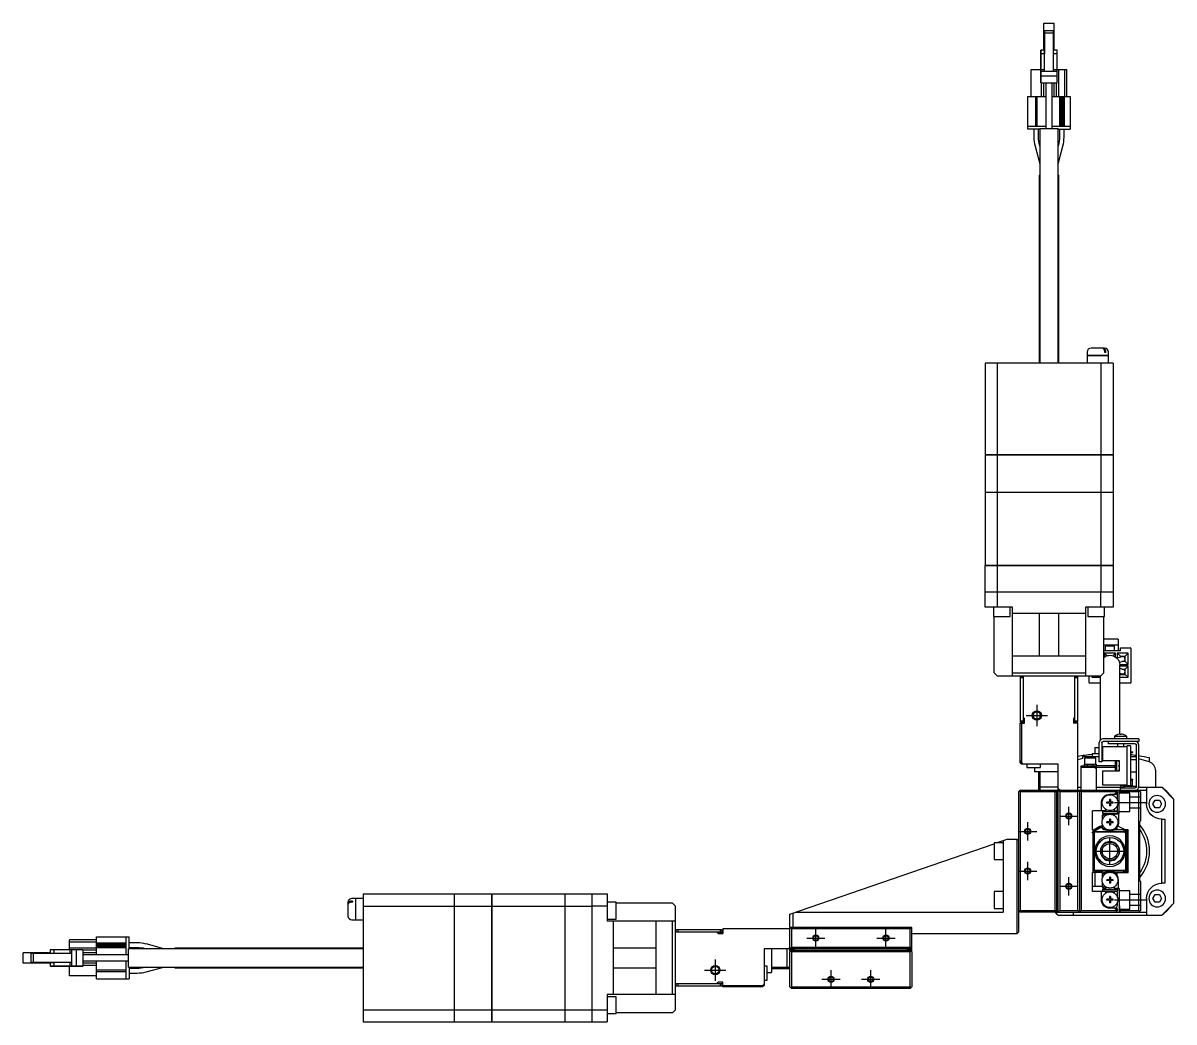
# Model space of a CAD drawing. Extents: x 0 to 1550, y -8 to 1198.
# Drawn here: x 820.3 to 1197.9, y 444.5 to 772.1 of the extents above; entities that cross this region are included whole.
import ezdxf

# ---------------------------------------------------------------- set-up
doc = ezdxf.new("R2010")
doc.units = 0
doc.header["$LTSCALE"] = 0.5
doc.linetypes.add('CENTER', pattern=[50.8, 31.75, -6.35, 6.35, -6.35])
doc.linetypes.add('DASHED', pattern=[19.05, 12.7, -6.35])
for name, color, linetype in [('MSM_CENTER', 1, 'CENTER'), ('MSM_CONTINUOUS', 7, 'CONTINUOUS'), ('MSM_DASHED', 4, 'DASHED'), ('MSM_NARROW', 5, 'CONTINUOUS')]:
    doc.layers.add(name, color=color, linetype=linetype)

msp = doc.modelspace()

# ---------------------------------------------------------------- linework, layer by layer
at = {"layer": 'MSM_CENTER'}
for p, q in [((1152.86, 548.55), (1152.86, 541.55)), ((1149.36, 545.05), (1156.36, 545.05)), ((1163.36, 509.05), (1163.36, 515.05)), ((1178.36, 516.55), (1188.86, 516.55)), ((1149.86, 504.05), (1149.86, 510.05)), ((1160.36, 512.05), (1166.36, 512.05)), ((1146.86, 507.05), (1152.86, 507.05)), ((1176.86, 496.05), (1176.86, 505.05)), ((1172.36, 500.55), (1181.36, 500.55)), ((1149.86, 491.05), (1149.86, 497.05)), ((1146.86, 494.05), (1152.86, 494.05)), ((1163.36, 486.05), (1163.36, 492.05)), ((1160.36, 489.05), (1166.36, 489.05)), ((1178.36, 484.55), (1188.86, 484.55)), ((1077.36, 472.05), (1083.36, 472.05)), ((1080.36, 469.05), (1080.36, 475.05)), ((1100.36, 472.05), (1106.36, 472.05)), ((1103.36, 469.05), (1103.36, 475.05)), ((1047.36, 465.05), (1047.36, 458.05)), ((1043.86, 461.55), (1050.86, 461.55)), ((1085.36, 455.55), (1085.36, 461.55)), ((1098.36, 455.55), (1098.36, 461.55)), ((1082.36, 458.55), (1088.36, 458.55)), ((1095.36, 458.55), (1101.36, 458.55))]:
    msp.add_line(p, q, dxfattribs=at)
at = {"layer": 'MSM_CONTINUOUS'}
for p, q in [((1155.16, 763.25), (1155.16, 772.15)), ((1155.16, 763.25), (1155.16, 772.15)), ((1155.16, 772.15), (1158.56, 772.15)), ((1155.16, 763.25), (1155.16, 772.15)), ((1158.56, 763.25), (1158.56, 772.15)), ((1155.36, 769.55), (1155.36, 768.05)), ((1155.36, 768.85), (1155.36, 769.55)), ((1158.36, 769.55), (1155.36, 769.55)), ((1155.36, 756.25), (1155.36, 768.85)), ((1158.36, 768.85), (1155.36, 768.85)), ((1155.36, 768.05), (1155.36, 766.55)), ((1155.36, 766.68), (1155.36, 762)), ((1155.36, 766.55), (1155.36, 766.68)), ((1158.36, 768.85), (1158.36, 769.55)), ((1158.36, 756.25), (1158.36, 768.85)), ((1154.16, 762.3), (1154.16, 763.25)), ((1154.16, 763.25), (1154.16, 753.55)), ((1155.36, 763.25), (1154.16, 763.25)), ((1159.56, 763.25), (1158.36, 763.25)), ((1159.56, 762.3), (1159.56, 763.25)), ((1154.16, 762), (1154.16, 762.3)), ((1154.16, 756.75), (1154.16, 762)), ((1155.36, 762), (1154.16, 762)), ((1154.16, 760.5), (1154.16, 760.31)), ((1154.16, 760.2), (1154.16, 760.5)), ((1154.16, 760.31), (1154.16, 754.75)), ((1154.16, 752.55), (1154.16, 760.2)), ((1155.36, 762.3), (1155.36, 762)), ((1155.36, 756.75), (1155.36, 762)), ((1159.56, 762), (1158.36, 762)), ((1159.56, 762), (1159.56, 762.3)), ((1159.56, 756.75), (1159.56, 762)), ((1150.96, 756.9), (1154.16, 756.9)), ((1150.96, 748), (1150.96, 756.9)), ((1154.16, 756.25), (1154.16, 756.75)), ((1155.36, 756.75), (1154.16, 756.75)), ((1154.16, 754.75), (1154.16, 756.25)), ((1159.56, 756.25), (1154.16, 756.25)), ((1155.36, 756.25), (1155.36, 756.75)), ((1159.56, 756.75), (1158.36, 756.75)), ((1159.56, 756.9), (1162.76, 756.9)), ((1159.56, 756.25), (1159.56, 756.75)), ((1159.56, 754.75), (1159.56, 756.25)), ((1160.11, 748), (1160.11, 756.9)), ((1162.01, 748), (1162.01, 756.9)), ((1162.76, 748), (1162.76, 756.9)), ((1159.56, 754.75), (1154.16, 754.75)), ((1154.16, 753.55), (1154.16, 752.55)), ((1154.16, 752.55), (1159.56, 752.55)), ((1154.36, 748), (1154.36, 752.55)), ((1155.16, 748), (1155.16, 752.55)), ((1155.86, 752.55), (1155.86, 745.19)), ((1155.86, 752.55), (1155.86, 744.64)), ((1157.86, 745.19), (1157.86, 752.55)), ((1158.56, 748), (1158.56, 752.55)), ((1159.36, 748), (1159.36, 752.55)), ((1159.56, 752.55), (1159.56, 754.75)), ((1149.96, 737.3), (1149.96, 748)), ((1149.96, 748), (1155.86, 748)), ((1152.41, 748), (1152.41, 738.3)), ((1152.91, 748), (1152.91, 738.3)), ((1157.86, 748), (1163.76, 748)), ((1160.26, 748), (1160.26, 738.3)), ((1160.76, 748), (1160.76, 738.3)), ((1160.81, 748), (1160.81, 738.3)), ((1161.31, 748), (1161.31, 738.3)), ((1161.36, 748), (1161.36, 738.3)), ((1161.86, 748), (1161.86, 738.3)), ((1163.76, 748), (1163.76, 737.3)), ((1155.86, 745.19), (1155.86, 743.93)), ((1155.86, 744.64), (1155.86, 744.45)), ((1155.86, 744.45), (1155.86, 737.55)), ((1155.86, 743.93), (1155.86, 737.55)), ((1157.86, 743.93), (1157.86, 745.19)), ((1157.86, 737.55), (1157.86, 743.93)), ((1149.96, 738.3), (1155.86, 738.3)), ((1153.86, 737.3), (1149.96, 737.3)), ((1151.91, 737.3), (1151.91, 734.66)), ((1153.41, 734.66), (1153.41, 737.3)), ((1153.86, 737.55), (1159.86, 737.55)), ((1153.86, 737.55), (1153.86, 660.55)), ((1157.86, 738.3), (1163.76, 738.3)), ((1159.86, 660.55), (1159.86, 737.55)), ((1159.86, 737.3), (1163.76, 737.3)), ((1160.31, 737.3), (1160.31, 734.67)), ((1161.81, 734.67), (1161.81, 737.3)), ((1152.29, 731.79), (1153.86, 725.93)), ((1153.86, 731.72), (1153.74, 732.17)), ((1159.98, 732.17), (1159.86, 731.72)), ((1159.86, 725.93), (1161.43, 731.78)), ((1153.61, 722.3), (1153.86, 722.3)), ((1153.61, 722.3), (1153.61, 660.55)), ((1159.86, 722.3), (1160.11, 722.3)), ((1160.11, 660.55), (1160.11, 722.3)), ((1175.06, 665.55), (1170.66, 665.55)), ((1169.36, 664.25), (1169.36, 663.1)), ((1176.36, 663.1), (1169.36, 663.1)), ((1176.36, 663.05), (1169.36, 663.05)), ((1169.36, 663.05), (1169.36, 660.55)), ((1169.41, 663.1), (1169.41, 663.05)), ((1175.15, 664.05), (1175.15, 664.25)), ((1175.5, 664.05), (1175.15, 664.05)), ((1175.5, 664.05), (1175.5, 664.25)), ((1176.31, 663.05), (1176.31, 663.1)), ((1176.36, 663.1), (1176.36, 664.25)), ((1176.36, 660.55), (1176.36, 663.05)), ((1135.86, 660.55), (1135.86, 630.6)), ((1177.86, 660.55), (1135.86, 660.55)), ((1139.89, 660.55), (1139.89, 630.6)), ((1173.83, 660.55), (1173.83, 630.6)), ((1177.86, 660.55), (1177.86, 630.6)), ((1135.86, 630.6), (1177.86, 630.6)), ((1135.91, 630.6), (1135.91, 630.55)), ((1140.15, 630.6), (1140.15, 630.55)), ((1173.57, 630.6), (1173.57, 630.55)), ((1177.81, 630.6), (1177.81, 630.55)), ((1135.86, 630.55), (1135.86, 618.3)), ((1135.86, 630.55), (1177.86, 630.55)), ((1139.89, 630.55), (1139.89, 618.3)), ((1173.83, 630.55), (1173.83, 618.3)), ((1177.86, 630.55), (1177.86, 618.3)), ((1135.86, 618.3), (1177.86, 618.3)), ((1135.86, 618.25), (1135.86, 594.3)), ((1135.86, 618.25), (1177.86, 618.25)), ((1135.91, 618.3), (1135.91, 618.25)), ((1139.89, 618.25), (1139.89, 594.3)), ((1140.15, 618.3), (1140.15, 618.25)), ((1173.57, 618.3), (1173.57, 618.25)), ((1173.83, 618.25), (1173.83, 594.3)), ((1177.81, 618.3), (1177.81, 618.25)), ((1177.86, 618.25), (1177.86, 594.3)), ((1135.86, 594.3), (1177.86, 594.3)), ((1135.86, 594.25), (1177.86, 594.25)), ((1135.86, 580.55), (1135.86, 594.25)), ((1135.91, 594.3), (1135.91, 594.25)), ((1139.89, 594.25), (1139.89, 585.55)), ((1140.15, 594.3), (1140.15, 594.25)), ((1173.57, 594.3), (1173.57, 594.25)), ((1173.83, 594.25), (1173.83, 585.55)), ((1177.81, 594.3), (1177.81, 594.25)), ((1177.86, 594.25), (1177.86, 580.55)), ((1177.86, 585.55), (1135.86, 585.55)), ((1139.86, 585.55), (1139.86, 580.55)), ((1173.86, 580.55), (1173.86, 585.55)), ((1144.86, 580.55), (1135.86, 580.55)), ((1138.61, 580.55), (1138.61, 577.55)), ((1144.11, 577.55), (1144.11, 580.55)), ((1144.86, 558.05), (1144.86, 580.55)), ((1168.86, 578.55), (1144.86, 578.55)), ((1153.65, 578.55), (1153.65, 564.55)), ((1160.07, 564.55), (1160.07, 578.55)), ((1177.86, 580.55), (1168.86, 580.55)), ((1168.86, 580.55), (1168.86, 558.05)), ((1169.61, 580.55), (1169.61, 577.55)), ((1175.11, 577.55), (1175.11, 580.55)), ((1138.61, 577.55), (1144.11, 577.55)), ((1138.86, 559.05), (1138.86, 577.55)), ((1169.61, 577.55), (1175.11, 577.55)), ((1174.86, 559.05), (1174.86, 577.55)), ((1179.56, 570.05), (1174.86, 570.05)), ((1179.56, 568.13), (1174.86, 568.13)), ((1178.36, 567.75), (1175.36, 567.75)), ((1175.36, 566.25), (1175.36, 567.75)), ((1178.36, 566.25), (1178.36, 567.75)), ((1179.56, 570.05), (1179.56, 566.25)), ((1180.36, 566.25), (1180.36, 567.25)), ((1180.36, 567.25), (1183.46, 567.25)), ((1183.76, 555.95), (1183.76, 566.95)), ((1168.86, 564.55), (1144.86, 564.55)), ((1180.36, 566.25), (1174.86, 566.25)), ((1175.06, 565.45), (1175.06, 564.25)), ((1175.93, 564.66), (1175.06, 565.45)), ((1178.66, 565.45), (1175.06, 565.45)), ((1177.79, 564.66), (1178.66, 565.45)), ((1178.66, 564.25), (1178.66, 565.45)), ((1180.86, 564.34), (1179.14, 563.86)), ((1182.86, 565.45), (1179.26, 565.45)), ((1179.26, 565.45), (1179.26, 563.9)), ((1180.31, 564.5), (1179.26, 565.45)), ((1179.95, 562.53), (1181.26, 562.9)), ((1180.31, 564.5), (1181.81, 564.5)), ((1180.31, 564.19), (1180.31, 564.5)), ((1181.81, 562.75), (1180.71, 562.75)), ((1181.81, 563.12), (1181.43, 562.75)), ((1181.81, 564.5), (1182.86, 565.45)), ((1181.81, 562.75), (1181.81, 564.5)), ((1181.81, 562.75), (1182.86, 561.8)), ((1182.86, 561.8), (1182.86, 565.45)), ((1138.86, 559.05), (1139.86, 558.05)), ((1144.86, 559.05), (1168.86, 559.05)), ((1173.86, 558.05), (1174.86, 559.05)), ((1180.13, 562.58), (1179.98, 562.45)), ((1180.1, 561.8), (1182.86, 561.8)), ((1180.11, 538.93), (1180.11, 561.55)), ((1182.86, 561.2), (1180.11, 561.2)), ((1181.27, 560.14), (1180.11, 560.48)), ((1180.11, 558.92), (1180.85, 558.7)), ((1180.31, 558.86), (1180.31, 558.55)), ((1180.75, 560.3), (1181.81, 560.3)), ((1181.81, 558.92), (1181.43, 558.55)), ((1181.81, 560.3), (1182.86, 561.2)), ((1181.81, 558.55), (1181.81, 560.3)), ((1182.86, 557.65), (1182.86, 561.2)), ((1139.86, 558.05), (1173.86, 558.05)), ((1147.56, 557.85), (1148.36, 557.85)), ((1147.56, 542.85), (1147.56, 557.85)), ((1148.36, 557.35), (1147.56, 557.35)), ((1148.36, 558.05), (1148.36, 542.85)), ((1165.36, 542.85), (1165.36, 558.05)), ((1165.36, 557.85), (1166.16, 557.85)), ((1166.16, 557.35), (1165.36, 557.35)), ((1166.16, 557.85), (1166.16, 542.85)), ((1169.96, 558.05), (1169.96, 555.95)), ((1173.61, 555.65), (1170.26, 555.65)), ((1170.86, 558.05), (1170.86, 557.65)), ((1171.33, 558.05), (1170.86, 557.65)), ((1170.86, 557.65), (1173.61, 557.65)), ((1173.61, 558.05), (1173.61, 536.88)), ((1180.31, 558.55), (1180.11, 558.37)), ((1180.11, 557.65), (1182.86, 557.65)), ((1183.46, 555.65), (1180.11, 555.65)), ((1180.31, 558.55), (1181.81, 558.55)), ((1180.68, 558.55), (1180.39, 558.84)), ((1181.81, 558.55), (1182.86, 557.65)), ((1148.36, 544.55), (1148.86, 544.05)), ((1148.86, 542.55), (1148.86, 544.05)), ((1164.86, 544.05), (1165.36, 544.55)), ((1164.86, 544.05), (1164.86, 542.55)), ((1165.11, 542.55), (1165.11, 544.3)), ((1147.36, 542.55), (1148.86, 542.55)), ((1147.36, 529.55), (1147.36, 542.55)), ((1147.56, 543.35), (1148.36, 543.35)), ((1148.36, 542.85), (1147.56, 542.85)), ((1147.86, 542.55), (1147.86, 529.66)), ((1166.36, 542.55), (1164.86, 542.55)), ((1165.36, 543.35), (1166.16, 543.35)), ((1166.16, 542.85), (1165.36, 542.85)), ((1166.36, 520.55), (1166.36, 542.55)), ((1186.36, 537.35), (1174.56, 537.35)), ((1186.36, 536.55), (1174.66, 536.55)), ((1176.36, 535.75), (1176.36, 536.55)), ((1178.36, 538.24), (1182.36, 538.24)), ((1178.36, 538.24), (1178.36, 537.35)), ((1179.47, 538.82), (1179.47, 538.82)), ((1180.18, 538.82), (1180.18, 538.94)), ((1180.54, 538.94), (1180.54, 538.82)), ((1181.25, 538.82), (1181.24, 538.82)), ((1182.36, 537.35), (1182.36, 538.24)), ((1186.36, 537.35), (1186.36, 536.55)), ((1171.04, 532.55), (1173.36, 532.55)), ((1171.04, 532.55), (1171.04, 531.55)), ((1171.86, 534.55), (1173.36, 534.55)), ((1171.86, 534.55), (1171.86, 532.55)), ((1173.36, 529.85), (1173.36, 536.15)), ((1174.16, 536.05), (1174.16, 529.85)), ((1174.16, 532.55), (1174.36, 532.55)), ((1182.36, 534.8), (1174.36, 534.8)), ((1174.36, 534.8), (1174.36, 530.3)), ((1185.16, 535.75), (1176.36, 535.75)), ((1179.36, 535.75), (1179.36, 534.85)), ((1179.36, 534.85), (1181.36, 534.85)), ((1179.36, 534.85), (1179.41, 534.8)), ((1181.31, 534.8), (1181.36, 534.85)), ((1181.36, 534.85), (1181.36, 535.75)), ((1183.56, 535.05), (1182.36, 535.05)), ((1182.36, 535.05), (1182.36, 522.05)), ((1183.56, 535.05), (1183.56, 522.05)), ((1183.56, 533.17), (1184.36, 533.17)), ((1183.56, 532.92), (1184.36, 532.92)), ((1184.36, 532.92), (1184.36, 533.17)), ((1185.56, 521.75), (1185.56, 535.35)), ((1186.36, 521.75), (1186.36, 535.35)), ((1147.36, 530.16), (1147.86, 529.66)), ((1147.86, 529.05), (1147.36, 529.55)), ((1147.86, 529.66), (1148.16, 529.05)), ((1159.86, 529.05), (1147.86, 529.05)), ((1149.61, 529.05), (1149.61, 528.05)), ((1154.11, 528.05), (1154.11, 529.05)), ((1159.86, 480.55), (1159.86, 529.05)), ((1167.86, 530.95), (1166.36, 530.52)), ((1167.86, 531.55), (1167.86, 530.95)), ((1173.36, 531.55), (1167.86, 531.55)), ((1168.36, 529.05), (1172.36, 529.05)), ((1168.36, 529.05), (1168.36, 528.05)), ((1172.26, 531.05), (1168.46, 531.05)), ((1168.46, 531.05), (1168.46, 529.05)), ((1169.36, 529.05), (1169.36, 528.55)), ((1171.08, 531.55), (1171.08, 531.05)), ((1171.36, 528.55), (1171.36, 529.05)), ((1172.26, 529.05), (1172.26, 531.05)), ((1172.36, 529.05), (1172.36, 520.55)), ((1174.16, 529.85), (1173.36, 529.85)), ((1174.36, 531.55), (1174.16, 531.55)), ((1174.36, 530.3), (1179.86, 530.3)), ((1178.66, 526.8), (1178.66, 530.3)), ((1179.16, 526.8), (1179.16, 530.3)), ((1179.86, 530.3), (1179.86, 526.8)), ((1185.56, 531.55), (1183.56, 531.55)), ((1185.56, 530.55), (1183.56, 530.55)), ((1189.69, 529.85), (1186.36, 530.8)), ((1189.86, 529.79), (1189.86, 531.12)), ((1149.61, 528.05), (1154.11, 528.05)), ((1152.11, 528.05), (1152.11, 526.55)), ((1159.86, 526.55), (1152.11, 526.55)), ((1153.36, 526.55), (1153.36, 520.55)), ((1153.86, 526.55), (1153.86, 520.55)), ((1167.36, 528.55), (1168.36, 528.55)), ((1167.36, 520.55), (1167.36, 528.55)), ((1178.36, 528.05), (1167.36, 528.05)), ((1168.36, 528.55), (1172.36, 528.55)), ((1171.86, 528.05), (1172.36, 527.55)), ((1178.36, 528.55), (1172.36, 528.55)), ((1174.36, 526.8), (1174.36, 525.8)), ((1179.86, 526.8), (1174.36, 526.8)), ((1174.36, 525.8), (1174.46, 525.8)), ((1174.46, 525), (1174.36, 525)), ((1174.36, 525), (1174.36, 524.1)), ((1174.46, 525.8), (1174.46, 523.3)), ((1178.36, 528.55), (1178.36, 528.05)), ((1183.56, 526.55), (1185.56, 526.55)), ((1191.86, 521.55), (1191.86, 526.96)), ((1159.86, 521.55), (1153.86, 521.55)), ((1166.36, 521.55), (1167.36, 521.55)), ((1172.36, 521.55), (1181.36, 521.55)), ((1174.46, 524.62), (1174.36, 524.62)), ((1174.46, 524.47), (1174.36, 524.47)), ((1174.46, 524.1), (1174.36, 524.1)), ((1174.36, 523.3), (1174.36, 522.3)), ((1174.36, 523.3), (1174.46, 523.3)), ((1174.36, 522.3), (1182.36, 522.3)), ((1180.36, 522.05), (1184.36, 522.05)), ((1180.36, 522.05), (1180.36, 521.55)), ((1180.36, 520.55), (1180.36, 521.35)), ((1180.36, 521.35), (1185.16, 521.35)), ((1180.46, 522.3), (1180.46, 522.05)), ((1181.36, 521.85), (1185.36, 521.85)), ((1181.36, 521.85), (1181.36, 521.35)), ((1183.56, 524.17), (1184.36, 524.17)), ((1183.56, 523.92), (1184.36, 523.92)), ((1184.26, 522.05), (1184.26, 523.92)), ((1184.36, 523.92), (1184.36, 524.17)), ((1184.36, 521.85), (1184.36, 522.05)), ((1185.36, 521.4), (1185.36, 521.85)), ((1185.36, 521.55), (1185.5, 521.55)), ((1186.34, 521.55), (1193.86, 521.55)), ((1188.86, 521.55), (1188.86, 516.05)), ((1197.86, 517.55), (1193.86, 521.55)), ((1147.36, 520.55), (1146.86, 520.05)), ((1146.86, 520.05), (1146.86, 474.05)), ((1147.11, 520.3), (1147.36, 520.05)), ((1147.36, 520.55), (1158.86, 520.55)), ((1147.36, 520.05), (1147.36, 481.05)), ((1158.86, 520.05), (1147.36, 520.05)), ((1159.36, 520.05), (1158.86, 520.55)), ((1158.86, 520.05), (1159.11, 520.3)), ((1158.86, 481.05), (1158.86, 520.05)), ((1158.96, 520.45), (1159.16, 520.45)), ((1159.06, 520.45), (1159.16, 520.55)), ((1159.16, 520.55), (1188.86, 520.55)), ((1159.36, 520.05), (1159.36, 481.05)), ((1159.36, 519.15), (1159.66, 519.15)), ((1159.46, 519.45), (1159.46, 520.15)), ((1159.66, 520.55), (1159.66, 519.15)), ((1160.36, 520.55), (1159.86, 521.05)), ((1159.86, 520.55), (1160.36, 520.05)), ((1166.36, 520.05), (1160.36, 520.05)), ((1160.36, 520.05), (1160.36, 481.05)), ((1166.86, 520.05), (1166.36, 520.55)), ((1166.36, 520.05), (1166.61, 520.3)), ((1166.36, 481.05), (1166.36, 520.05)), ((1166.86, 520.05), (1167.36, 520.55)), ((1166.86, 520.05), (1166.86, 481.05)), ((1167.11, 520.3), (1167.36, 520.05)), ((1167.36, 520.05), (1167.36, 481.05)), ((1178.86, 520.05), (1167.36, 520.05)), ((1177, 517.45), (1176.71, 517.45)), ((1176.71, 517.45), (1176.71, 516.65)), ((1176.86, 519.25), (1179.36, 519.25)), ((1177, 517.45), (1177, 516.65)), ((1178.86, 519.75), (1178.36, 519.25)), ((1179.36, 520.05), (1178.86, 520.55)), ((1178.86, 520.05), (1179.11, 520.3)), ((1178.86, 519.75), (1178.86, 520.05)), ((1179.21, 519.25), (1178.86, 519.75)), ((1179.36, 517.16), (1179.36, 520.05)), ((1179.86, 512.75), (1179.86, 520.55)), ((1180.36, 520.55), (1179.86, 520.05)), ((1186.36, 520.05), (1179.86, 520.05)), ((1186.86, 520.05), (1186.36, 520.55)), ((1186.36, 520.05), (1186.61, 520.3)), ((1186.36, 481.05), (1186.36, 520.05)), ((1186.86, 520.05), (1186.86, 510.55)), ((1197.86, 483.55), (1197.86, 517.55)), ((1175.31, 513.75), (1171.16, 513.75)), ((1171.16, 507.55), (1171.16, 513.75)), ((1174.06, 513.75), (1174.06, 516.45)), ((1174.36, 513.55), (1174.36, 512.95)), ((1174.36, 513.55), (1179.36, 513.55)), ((1175.31, 513.75), (1175.46, 514.01)), ((1176.65, 516.59), (1175.86, 516.59)), ((1175.86, 516.3), (1175.86, 516.59)), ((1176.65, 516.3), (1175.86, 516.3)), ((1176.39, 516.59), (1176.39, 516.3)), ((1177, 516.92), (1176.71, 516.92)), ((1176.71, 516.24), (1176.71, 515.45)), ((1176.71, 515.98), (1177, 515.98)), ((1177, 515.45), (1176.71, 515.45)), ((1177, 516.24), (1177, 515.45)), ((1177.86, 516.59), (1177.06, 516.59)), ((1177.86, 516.3), (1177.06, 516.3)), ((1177.33, 516.59), (1177.33, 516.3)), ((1177.86, 516.3), (1177.86, 516.59)), ((1178.26, 514.01), (1178.41, 513.75)), ((1178.41, 513.75), (1179.36, 513.75)), ((1179.36, 513.75), (1179.36, 515.73)), ((1179.36, 513.55), (1179.36, 512.95)), ((1190.92, 516.05), (1191.64, 517.3)), ((1191.64, 514.8), (1190.92, 516.05)), ((1191.64, 517.3), (1193.08, 517.3)), ((1193.08, 514.8), (1191.64, 514.8)), ((1193.08, 517.3), (1193.8, 516.05)), ((1193.8, 516.05), (1193.08, 514.8)), ((1174.36, 512.95), (1179.36, 512.95)), ((1174.36, 512.25), (1174.86, 512.75)), ((1174.36, 510.76), (1174.36, 512.25)), ((1174.86, 512.75), (1174.86, 511.71)), ((1174.86, 512.75), (1175.31, 512.75)), ((1175.48, 512.45), (1175.31, 512.75)), ((1176.65, 510.19), (1175.86, 510.19)), ((1175.86, 509.9), (1175.86, 510.19)), ((1176.65, 509.9), (1175.86, 509.9)), ((1176.39, 510.19), (1176.39, 509.9)), ((1177, 511.05), (1176.71, 511.05)), ((1176.71, 511.05), (1176.71, 510.25)), ((1177, 510.52), (1176.71, 510.52)), ((1176.71, 509.84), (1176.71, 509.05)), ((1177, 511.05), (1177, 510.25)), ((1177, 509.84), (1177, 509.05)), ((1177.86, 510.19), (1177.06, 510.19)), ((1177.86, 509.9), (1177.06, 509.9)), ((1177.33, 510.19), (1177.33, 509.9)), ((1177.86, 509.9), (1177.86, 510.19)), ((1178.41, 512.75), (1178.28, 512.52)), ((1178.41, 512.75), (1179.86, 512.75)), ((1179.66, 512.75), (1179.66, 510.05)), ((1186.86, 510.55), (1186.51, 510.2)), ((1186.51, 510.2), (1186.51, 490.9)), ((1193.86, 490.05), (1193.86, 511.05)), ((1193.86, 511.05), (1194.86, 511.05)), ((1194.86, 511.05), (1194.86, 490.05)), ((1171.16, 507.55), (1171.36, 507.55)), ((1171.36, 493.55), (1171.36, 507.55)), ((1171.36, 506.25), (1171.66, 506.55)), ((1171.86, 506.75), (1171.66, 506.55)), ((1171.66, 506.55), (1171.66, 494.55)), ((1171.86, 506.75), (1172.16, 507.05)), ((1181.86, 506.75), (1171.86, 506.75)), ((1172.16, 507.05), (1181.56, 507.05)), ((1174.36, 508.05), (1174.36, 509.33)), ((1174.86, 507.55), (1174.36, 508.05)), ((1174.86, 508.38), (1174.86, 507.55)), ((1176.14, 507.55), (1174.86, 507.55)), ((1176.71, 509.58), (1177, 509.58)), ((1177, 509.05), (1176.71, 509.05)), ((1182.86, 507.55), (1177.57, 507.55)), ((1178.66, 507.55), (1178.66, 507.9)), ((1179.16, 508.45), (1179.16, 507.55)), ((1181.56, 507.05), (1182.36, 506.25)), ((1182.06, 494.55), (1182.06, 506.55)), ((1182.36, 506.25), (1182.36, 494.85)), ((1182.86, 493.55), (1182.86, 507.55)), ((1071.86, 479.93), (1138.86, 503)), ((1138.86, 503.3), (1138.86, 497.8)), ((1141.86, 503.3), (1138.86, 503.3)), ((1143.36, 504.55), (1139.73, 503.3)), ((1141.86, 504.03), (1141.86, 480.55)), ((1143.36, 504.55), (1146.36, 504.55)), ((1146.36, 473.55), (1146.36, 504.55)), ((1146.36, 504.55), (1146.86, 504.05)), ((1173.3, 503.3), (1173.43, 503.3)), ((1173.43, 503.3), (1173.66, 503.52)), ((1173.43, 503.3), (1173.43, 503.46)), ((1173.66, 503.71), (1173.66, 503.52)), ((1175.48, 503.35), (1175.42, 503.35)), ((1175.48, 503.35), (1175.55, 503.41)), ((1178.17, 503.41), (1178.23, 503.35)), ((1178.3, 503.35), (1178.23, 503.35)), ((1173.89, 501.61), (1173.89, 501.61)), ((1138.86, 497.8), (1141.86, 497.8)), ((1171.66, 494.55), (1171.36, 494.85)), ((1173.43, 497.8), (1173.3, 497.8)), ((1173.43, 497.63), (1173.43, 497.8)), ((1173.66, 497.57), (1173.43, 497.8)), ((1173.66, 497.57), (1173.66, 497.38)), ((1182.36, 494.85), (1182.06, 494.55)), ((1171.16, 493.55), (1171.36, 493.55)), ((1171.16, 487.35), (1171.16, 493.55)), ((1174.36, 493.6), (1171.36, 493.6)), ((1171.66, 494.55), (1171.86, 494.35)), ((1172.16, 494.05), (1171.86, 494.35)), ((1171.86, 494.35), (1181.86, 494.35)), ((1171.86, 493.6), (1171.86, 489.1)), ((1181.56, 494.05), (1172.16, 494.05)), ((1174.36, 491.76), (1174.36, 493.6)), ((1174.36, 493.05), (1174.86, 493.55)), ((1174.86, 493.55), (1174.86, 492.71)), ((1174.86, 493.55), (1176.14, 493.55)), ((1176.65, 491.19), (1175.86, 491.19)), ((1175.86, 490.9), (1175.86, 491.19)), ((1176.65, 490.9), (1175.86, 490.9)), ((1176.39, 491.19), (1176.39, 490.9)), ((1177, 492.05), (1176.71, 492.05)), ((1176.71, 492.05), (1176.71, 491.25)), ((1177, 491.52), (1176.71, 491.52)), ((1177, 492.05), (1177, 491.25)), ((1177.86, 491.19), (1177.06, 491.19)), ((1177.86, 490.9), (1177.06, 490.9)), ((1177.33, 491.19), (1177.33, 490.9)), ((1177.57, 493.55), (1182.86, 493.55)), ((1177.86, 490.9), (1177.86, 491.19)), ((1178.66, 493.19), (1178.66, 493.55)), ((1179.16, 493.55), (1179.16, 492.64)), ((1179.66, 488.35), (1179.66, 491.05)), ((1181.86, 494.35), (1181.56, 494.05)), ((1181.86, 494.35), (1182.06, 494.55)), ((1186.51, 490.9), (1186.86, 490.55)), ((1138.86, 487.3), (1138.86, 481.8)), ((1141.86, 487.3), (1138.86, 487.3)), ((1171.16, 489.1), (1174.36, 489.1)), ((1175.31, 487.35), (1171.16, 487.35)), ((1174.06, 484.65), (1174.06, 487.35)), ((1174.36, 488.85), (1174.36, 490.33)), ((1174.86, 488.35), (1174.36, 488.85)), ((1174.36, 488.15), (1174.36, 487.55)), ((1174.36, 488.15), (1179.36, 488.15)), ((1174.36, 487.55), (1179.36, 487.55)), ((1174.86, 489.38), (1174.86, 488.35)), ((1175.31, 488.35), (1174.86, 488.35)), ((1175.48, 488.64), (1175.31, 488.35)), ((1175.46, 487.09), (1175.31, 487.35)), ((1176.71, 490.84), (1176.71, 490.05)), ((1176.71, 490.58), (1177, 490.58)), ((1177, 490.05), (1176.71, 490.05)), ((1177, 490.84), (1177, 490.05)), ((1178.41, 487.35), (1178.26, 487.09)), ((1178.41, 488.35), (1178.28, 488.57)), ((1179.86, 488.35), (1178.41, 488.35)), ((1179.36, 487.35), (1178.41, 487.35)), ((1179.36, 488.15), (1179.36, 487.55)), ((1179.36, 485.36), (1179.36, 487.35)), ((1179.86, 488.35), (1179.86, 480.55)), ((1186.86, 490.55), (1186.86, 481.05)), ((1194.86, 490.05), (1193.86, 490.05)), ((926.86, 483.75), (926.86, 479.35)), ((929.31, 485.05), (928.16, 485.05)), ((928.36, 484.19), (928.16, 484.19)), ((928.36, 483.84), (928.16, 483.84)), ((928.36, 484.19), (928.36, 483.84)), ((929.31, 485.05), (929.31, 478.05)), ((929.36, 485), (929.31, 485)), ((929.36, 485.05), (929.36, 478.05)), ((931.86, 485.05), (929.36, 485.05)), ((931.86, 486.55), (961.81, 486.55)), ((931.86, 486.55), (931.86, 444.55)), ((961.81, 444.55), (961.81, 486.55)), ((961.81, 486.5), (961.86, 486.5)), ((961.86, 444.55), (961.86, 486.55)), ((961.86, 486.55), (974.11, 486.55)), ((974.11, 444.55), (974.11, 486.55)), ((974.11, 486.5), (974.16, 486.5)), ((974.16, 486.55), (998.11, 486.55)), ((974.16, 444.55), (974.16, 486.55)), ((998.11, 444.55), (998.11, 486.55)), ((998.11, 486.5), (998.16, 486.5)), ((998.16, 444.55), (998.16, 486.55)), ((998.16, 486.55), (1011.86, 486.55)), ((1006.86, 486.55), (1006.86, 444.55)), ((1011.86, 486.55), (1011.86, 477.55)), ((1014.86, 483.8), (1011.86, 483.8)), ((1014.86, 478.3), (1014.86, 483.8)), ((1033.36, 483.55), (1014.86, 483.55)), ((1034.36, 482.55), (1033.36, 483.55)), ((1176.65, 484.79), (1175.86, 484.79)), ((1175.86, 484.5), (1175.86, 484.79)), ((1176.65, 484.5), (1175.86, 484.5)), ((1176.39, 484.79), (1176.39, 484.5)), ((1177, 485.65), (1176.71, 485.65)), ((1176.71, 485.65), (1176.71, 484.85)), ((1177, 485.12), (1176.71, 485.12)), ((1176.71, 484.44), (1176.71, 483.65)), ((1176.71, 484.18), (1177, 484.18)), ((1177, 483.65), (1176.71, 483.65)), ((1177, 485.65), (1177, 484.85)), ((1177, 484.44), (1177, 483.65)), ((1177.86, 484.79), (1177.06, 484.79)), ((1177.86, 484.5), (1177.06, 484.5)), ((1177.33, 484.79), (1177.33, 484.5)), ((1177.86, 484.5), (1177.86, 484.79)), ((1179.36, 482.81), (1179.36, 483.93)), ((1188.86, 485.05), (1188.86, 479.55)), ((1190.92, 485.05), (1191.64, 486.3)), ((1191.64, 483.8), (1190.92, 485.05)), ((1191.64, 486.3), (1193.08, 486.3)), ((1193.08, 483.8), (1191.64, 483.8)), ((1193.08, 486.3), (1193.8, 485.05)), ((1193.8, 485.05), (1193.08, 483.8)), ((1193.86, 479.55), (1197.86, 483.55)), ((931.86, 482.52), (961.81, 482.52)), ((961.81, 482.26), (961.86, 482.26)), ((961.86, 482.52), (974.11, 482.52)), ((974.11, 482.26), (974.16, 482.26)), ((974.16, 482.52), (998.11, 482.52)), ((998.11, 482.26), (998.16, 482.26)), ((998.16, 482.52), (1006.86, 482.52)), ((1011.86, 482.55), (1006.86, 482.55)), ((1034.36, 448.55), (1034.36, 482.55)), ((1071.86, 475.55), (1071.86, 479.93)), ((1072.86, 480.27), (1072.86, 475.55)), ((1073.66, 480.55), (1141.86, 480.55)), ((1138.86, 481.8), (1141.86, 481.8)), ((1146.86, 481.05), (1147.36, 480.55)), ((1147.36, 481.05), (1147.11, 480.8)), ((1147.36, 481.05), (1158.86, 481.05)), ((1158.86, 480.55), (1147.36, 480.55)), ((1158.86, 480.55), (1159.36, 481.05)), ((1159.11, 480.8), (1158.86, 481.05)), ((1158.86, 480.55), (1159.86, 479.55)), ((1159.16, 480.65), (1158.96, 480.65)), ((1159.16, 480.55), (1159.06, 480.65)), ((1159.16, 480.55), (1188.86, 480.55)), ((1159.36, 481.95), (1159.66, 481.95)), ((1159.46, 480.95), (1159.46, 481.65)), ((1159.66, 480.55), (1159.66, 481.95)), ((1160.36, 481.05), (1159.86, 480.55)), ((1160.36, 481.05), (1166.36, 481.05)), ((1164.86, 479.55), (1164.86, 480.55)), ((1166.61, 480.8), (1166.36, 481.05)), ((1166.36, 480.55), (1166.86, 481.05)), ((1167.36, 480.55), (1166.86, 481.05)), ((1167.36, 481.05), (1167.11, 480.8)), ((1167.36, 481.05), (1178.86, 481.05)), ((1179.15, 481.85), (1176.86, 481.85)), ((1178.36, 481.85), (1178.86, 481.35)), ((1178.86, 481.35), (1179.17, 481.79)), ((1178.86, 481.05), (1178.86, 481.35)), ((1179.11, 480.8), (1178.86, 481.05)), ((1178.86, 480.55), (1179.36, 481.05)), ((1179.36, 481.48), (1179.36, 481.05)), ((1179.86, 481.05), (1186.36, 481.05)), ((1179.86, 481.05), (1180.36, 480.55)), ((1186.61, 480.8), (1186.36, 481.05)), ((1186.36, 480.55), (1186.86, 481.05)), ((928.16, 478.05), (929.31, 478.05)), ((929.31, 478.1), (929.36, 478.1)), ((929.36, 478.05), (931.86, 478.05)), ((1011.86, 478.3), (1014.86, 478.3)), ((1034.36, 477.55), (1011.86, 477.55)), ((1013.86, 477.55), (1013.86, 453.55)), ((1027.86, 477.55), (1027.86, 453.55)), ((1033.36, 453.55), (1033.36, 477.55)), ((1159.86, 479.55), (1193.86, 479.55)), ((844.41, 472.45), (855.11, 472.45)), ((844.41, 466.55), (844.41, 472.45)), ((854.11, 466.55), (854.11, 472.45)), ((855.11, 468.55), (855.11, 472.45)), ((1049.56, 474.05), (1034.36, 474.05)), ((1034.56, 474.05), (1034.56, 474.85)), ((1034.56, 474.85), (1049.56, 474.85)), ((1035.06, 474.85), (1035.06, 474.05)), ((1048.36, 473.55), (1047.86, 474.05)), ((1049.86, 473.8), (1048.11, 473.8)), ((1048.36, 473.55), (1049.86, 473.55)), ((1049.06, 474.05), (1049.06, 474.85)), ((1049.56, 474.85), (1049.56, 474.05)), ((1049.86, 475.05), (1049.86, 473.55)), ((1071.86, 475.05), (1049.86, 475.05)), ((1072.36, 475.55), (1071.86, 475.05)), ((1111.86, 475.55), (1071.86, 475.55)), ((1071.86, 467.85), (1071.86, 475.05)), ((1072.36, 475.05), (1072.11, 475.3)), ((1072.36, 475.05), (1072.36, 469.05)), ((1111.36, 475.05), (1072.36, 475.05)), ((1111.86, 475.05), (1111.36, 475.55)), ((1111.61, 475.3), (1111.36, 475.05)), ((1111.36, 469.05), (1111.36, 475.05)), ((1111.86, 467.85), (1111.86, 475.55)), ((1111.86, 473.55), (1146.36, 473.55)), ((1146.36, 473.55), (1146.86, 474.05)), ((829.16, 468.25), (829.16, 467.05)), ((830.11, 468.25), (829.16, 468.25)), ((830.41, 468.25), (830.11, 468.25)), ((830.41, 468.25), (830.41, 467.05)), ((835.66, 468.25), (830.41, 468.25)), ((844.41, 471.45), (835.51, 471.45)), ((835.51, 468.25), (835.51, 471.45)), ((844.41, 470.7), (835.51, 470.7)), ((844.41, 468.8), (835.51, 468.8)), ((835.66, 468.25), (835.66, 467.05)), ((836.16, 468.25), (835.66, 468.25)), ((837.66, 468.25), (836.16, 468.25)), ((836.16, 468.25), (836.16, 462.85)), ((837.66, 468.25), (837.66, 462.85)), ((839.86, 468.25), (837.66, 468.25)), ((839.86, 468.25), (839.86, 462.85)), ((844.41, 470.55), (854.11, 470.55)), ((844.41, 470.05), (854.11, 470.05)), ((844.41, 470), (854.11, 470)), ((844.41, 469.5), (854.11, 469.5)), ((844.41, 469.45), (854.11, 469.45)), ((844.41, 468.95), (854.11, 468.95)), ((854.86, 462.55), (854.86, 468.55)), ((931.86, 468.55), (854.86, 468.55)), ((857.74, 470.5), (855.11, 470.5)), ((855.11, 469), (857.74, 469)), ((860.24, 468.67), (860.69, 468.55)), ((866.48, 468.55), (860.62, 470.12)), ((870.11, 468.55), (870.11, 468.8)), ((931.86, 468.8), (870.11, 468.8)), ((1027.86, 468.76), (1013.86, 468.76)), ((1111.86, 468.55), (1063.36, 468.55)), ((1063.36, 468.55), (1063.36, 456.55)), ((1065.86, 468.55), (1065.86, 460.8)), ((1070.86, 468.55), (1070.86, 462.55)), ((1071.86, 469.05), (1071.36, 468.55)), ((1071.86, 468.55), (1072.36, 469.05)), ((1071.86, 468.35), (1073.26, 468.35)), ((1072.36, 469.05), (1111.36, 469.05)), ((1073.26, 468.05), (1073.26, 468.35)), ((1111.86, 468.35), (1110.46, 468.35)), ((1110.46, 468.05), (1110.46, 468.35)), ((1111.36, 469.05), (1111.86, 468.55)), ((829.16, 467.25), (820.26, 467.25)), ((820.26, 463.85), (820.26, 467.25)), ((823.56, 467.05), (822.86, 467.05)), ((822.86, 467.05), (822.86, 464.05)), ((823.56, 467.05), (823.56, 464.05)), ((836.16, 467.05), (823.56, 467.05)), ((844.41, 468.05), (839.86, 468.05)), ((844.41, 467.25), (839.86, 467.25)), ((847.22, 466.55), (839.86, 466.55)), ((839.86, 464.55), (847.22, 464.55)), ((839.86, 464.55), (847.76, 464.55)), ((844.41, 458.65), (844.41, 464.55)), ((848.48, 466.55), (847.22, 466.55)), ((847.22, 464.55), (848.48, 464.55)), ((847.76, 464.55), (847.95, 464.55)), ((847.95, 464.55), (854.86, 464.55)), ((854.86, 466.55), (848.48, 466.55)), ((848.48, 464.55), (854.86, 464.55)), ((854.11, 458.65), (854.11, 464.55)), ((1072.36, 468.05), (1071.86, 467.55)), ((1071.96, 467.75), (1071.86, 467.85)), ((1071.86, 456.05), (1071.86, 467.55)), ((1071.96, 467.65), (1071.96, 467.85)), ((1072.36, 467.55), (1072.11, 467.8)), ((1072.96, 468.15), (1072.26, 468.15)), ((1072.36, 468.05), (1111.36, 468.05)), ((1072.36, 467.55), (1072.36, 456.05)), ((1111.36, 467.55), (1072.36, 467.55)), ((1111.46, 468.15), (1110.76, 468.15)), ((1111.86, 467.55), (1111.36, 468.05)), ((1111.61, 467.8), (1111.36, 467.55)), ((1111.36, 456.05), (1111.36, 467.55)), ((1111.76, 467.85), (1111.76, 467.65)), ((1111.86, 467.85), (1111.76, 467.75)), ((1111.86, 467.55), (1111.86, 456.05)), ((829.16, 463.85), (820.26, 463.85)), ((829.16, 463.85), (820.26, 463.85)), ((829.16, 463.85), (820.26, 463.85)), ((822.86, 464.05), (824.36, 464.05)), ((823.56, 464.05), (822.86, 464.05)), ((836.16, 464.05), (823.56, 464.05)), ((824.36, 464.05), (825.86, 464.05)), ((825.73, 464.05), (830.41, 464.05)), ((825.86, 464.05), (825.73, 464.05)), ((829.16, 464.05), (829.16, 462.85)), ((830.11, 462.85), (829.16, 462.85)), ((829.16, 462.85), (838.86, 462.85)), ((829.16, 462.85), (829.16, 462.85)), ((830.11, 464.05), (830.41, 464.05)), ((830.41, 462.85), (830.11, 462.85)), ((835.66, 464.05), (830.41, 464.05)), ((830.41, 464.05), (830.41, 462.85)), ((835.66, 462.85), (830.41, 462.85)), ((831.91, 462.85), (832.09, 462.85)), ((832.21, 462.85), (831.91, 462.85)), ((832.09, 462.85), (837.66, 462.85)), ((839.86, 462.85), (832.21, 462.85)), ((835.51, 459.65), (835.51, 462.85)), ((836.16, 464.05), (835.66, 464.05)), ((835.66, 464.05), (835.66, 462.85)), ((836.16, 462.85), (835.66, 462.85)), ((837.66, 462.85), (836.16, 462.85)), ((838.86, 462.85), (839.86, 462.85)), ((844.41, 463.85), (839.86, 463.85)), ((844.41, 463.05), (839.86, 463.05)), ((839.86, 462.85), (839.86, 462.85)), ((844.41, 461.6), (854.11, 461.6)), ((844.41, 461.1), (854.11, 461.1)), ((854.86, 462.55), (931.86, 462.55)), ((855.11, 462.55), (855.11, 458.65)), ((857.74, 462.1), (855.11, 462.1)), ((860.69, 462.55), (860.23, 462.42)), ((860.62, 460.98), (866.48, 462.55)), ((860.62, 460.97), (860.62, 460.98)), ((870.11, 462.3), (870.11, 462.55)), ((870.11, 462.3), (931.86, 462.3)), ((1013.86, 462.33), (1027.86, 462.33)), ((1064.36, 462.8), (1063.36, 462.8)), ((1064.36, 458.3), (1064.36, 462.8)), ((1064.36, 460.8), (1065.86, 460.8)), ((1065.86, 462.55), (1071.86, 462.55)), ((1065.86, 462.05), (1071.86, 462.05)), ((844.41, 459.65), (835.51, 459.65)), ((844.41, 458.65), (855.11, 458.65)), ((855.11, 460.6), (857.74, 460.6)), ((1049.56, 457.05), (1034.36, 457.05)), ((1034.56, 456.25), (1034.56, 457.05)), ((1035.06, 457.05), (1035.06, 456.25)), ((1047.86, 457.05), (1048.36, 457.55)), ((1049.86, 457.55), (1048.36, 457.55)), ((1049.06, 456.25), (1049.06, 457.05)), ((1049.56, 457.05), (1049.56, 456.25)), ((1049.86, 456.05), (1049.86, 457.55)), ((1063.36, 458.3), (1064.36, 458.3)), ((1034.36, 453.55), (1011.86, 453.55)), ((1011.86, 453.55), (1011.86, 444.55)), ((1049.56, 456.25), (1034.56, 456.25)), ((1049.86, 456.55), (1062.75, 456.55)), ((1062.86, 456.05), (1049.86, 456.05)), ((1062.25, 456.05), (1062.75, 456.55)), ((1062.75, 456.55), (1063.36, 456.85)), ((1063.36, 456.55), (1062.86, 456.05)), ((1071.86, 456.05), (1072.36, 455.55)), ((1072.11, 455.8), (1072.36, 456.05)), ((1072.36, 456.05), (1111.36, 456.05)), ((1111.36, 455.55), (1072.36, 455.55)), ((1111.36, 456.05), (1111.61, 455.8)), ((1111.36, 455.55), (1111.86, 456.05)), ((1014.86, 452.8), (1011.86, 452.8)), ((1014.86, 447.3), (1014.86, 452.8)), ((931.86, 448.58), (961.81, 448.58)), ((961.81, 448.83), (961.86, 448.83)), ((961.86, 448.58), (974.11, 448.58)), ((974.11, 448.83), (974.16, 448.83)), ((974.16, 448.58), (998.11, 448.58)), ((998.11, 448.83), (998.16, 448.83)), ((998.16, 448.58), (1006.86, 448.58)), ((1006.86, 448.55), (1011.86, 448.55)), ((1011.86, 447.3), (1014.86, 447.3)), ((1033.36, 447.55), (1014.86, 447.55)), ((1033.36, 447.55), (1034.36, 448.55)), ((931.86, 444.55), (961.81, 444.55)), ((961.81, 444.6), (961.86, 444.6)), ((961.86, 444.55), (974.11, 444.55)), ((974.11, 444.6), (974.16, 444.6)), ((974.16, 444.55), (998.11, 444.55)), ((998.11, 444.6), (998.16, 444.6)), ((998.16, 444.55), (1011.86, 444.55))]:
    msp.add_line(p, q, dxfattribs=at)
msp.add_polyline3d([(1180.54, 538.82, 0), (1180.54, 538.82, 0), (1180.53, 538.82, 0), (1180.53, 538.82, 0), (1180.53, 538.82, 0), (1180.52, 538.82, 0), (1180.52, 538.82, 0), (1180.52, 538.82, 0), (1180.52, 538.82, 0), (1180.51, 538.82, 0), (1180.51, 538.82, 0), (1180.51, 538.82, 0), (1180.5, 538.82, 0), (1180.5, 538.82, 0), (1180.5, 538.82, 0), (1180.5, 538.82, 0), (1180.49, 538.82, 0), (1180.49, 538.82, 0), (1180.49, 538.82, 0), (1180.49, 538.82, 0), (1180.48, 538.82, 0), (1180.48, 538.82, 0), (1180.48, 538.82, 0), (1180.47, 538.82, 0), (1180.47, 538.82, 0), (1180.47, 538.82, 0), (1180.47, 538.82, 0), (1180.46, 538.82, 0), (1180.46, 538.82, 0), (1180.46, 538.82, 0), (1180.45, 538.82, 0), (1180.45, 538.82, 0), (1180.45, 538.82, 0), (1180.45, 538.82, 0), (1180.44, 538.82, 0), (1180.44, 538.82, 0), (1180.44, 538.82, 0), (1180.43, 538.82, 0), (1180.43, 538.82, 0), (1180.43, 538.82, 0), (1180.43, 538.82, 0), (1180.42, 538.82, 0), (1180.42, 538.82, 0), (1180.42, 538.82, 0), (1180.41, 538.82, 0), (1180.41, 538.82, 0), (1180.41, 538.82, 0), (1180.41, 538.82, 0), (1180.4, 538.82, 0), (1180.4, 538.82, 0), (1180.4, 538.82, 0), (1180.4, 538.82, 0), (1180.39, 538.82, 0), (1180.39, 538.82, 0), (1180.39, 538.82, 0), (1180.38, 538.82, 0), (1180.38, 538.82, 0), (1180.38, 538.82, 0), (1180.38, 538.82, 0), (1180.37, 538.82, 0), (1180.37, 538.82, 0), (1180.37, 538.82, 0), (1180.36, 538.82, 0), (1180.36, 538.82, 0), (1180.36, 538.82, 0), (1180.36, 538.82, 0), (1180.35, 538.82, 0), (1180.35, 538.82, 0), (1180.35, 538.82, 0), (1180.34, 538.82, 0), (1180.34, 538.82, 0), (1180.34, 538.82, 0), (1180.34, 538.82, 0), (1180.33, 538.82, 0), (1180.33, 538.82, 0), (1180.33, 538.82, 0), (1180.32, 538.82, 0), (1180.32, 538.82, 0), (1180.32, 538.82, 0), (1180.32, 538.82, 0), (1180.31, 538.82, 0), (1180.31, 538.82, 0), (1180.31, 538.82, 0), (1180.3, 538.82, 0), (1180.3, 538.82, 0), (1180.3, 538.82, 0), (1180.3, 538.82, 0), (1180.29, 538.82, 0), (1180.29, 538.82, 0), (1180.29, 538.82, 0), (1180.29, 538.82, 0), (1180.28, 538.82, 0), (1180.28, 538.82, 0), (1180.28, 538.82, 0), (1180.27, 538.82, 0), (1180.27, 538.82, 0), (1180.27, 538.82, 0), (1180.27, 538.82, 0), (1180.26, 538.82, 0), (1180.26, 538.82, 0), (1180.26, 538.82, 0), (1180.25, 538.82, 0), (1180.25, 538.82, 0), (1180.25, 538.82, 0), (1180.25, 538.82, 0), (1180.24, 538.82, 0), (1180.24, 538.82, 0), (1180.24, 538.82, 0), (1180.23, 538.82, 0), (1180.23, 538.82, 0), (1180.23, 538.82, 0), (1180.23, 538.82, 0), (1180.22, 538.82, 0), (1180.22, 538.82, 0), (1180.22, 538.82, 0), (1180.21, 538.82, 0), (1180.21, 538.82, 0), (1180.21, 538.82, 0), (1180.21, 538.82, 0), (1180.2, 538.82, 0), (1180.2, 538.82, 0), (1180.2, 538.82, 0), (1180.2, 538.82, 0), (1180.19, 538.82, 0), (1180.19, 538.82, 0), (1180.19, 538.82, 0), (1180.18, 538.82, 0), (1180.18, 538.82, 0), (1180.18, 538.82, 0)], dxfattribs=at)
at = {"layer": 'MSM_CONTINUOUS', "extrusion": (0, 0, -1)}
for centre, radius in [((-1152.86, 545.05), 1.25), ((-1192.36, 516.05), 2.75), ((-1176.86, 500.55), 5), ((-1176.86, 500.55), 3.15), ((-1192.36, 485.05), 2.75)]:
    msp.add_circle(centre, radius, dxfattribs=at)
at = {"layer": 'MSM_CONTINUOUS'}
for centre, radius in [((1152.86, 545.05), 1.23), ((1176.86, 516.45), 2.6), ((1163.36, 512.05), 0.783), ((1176.86, 510.05), 2.6), ((1149.86, 507.05), 0.783), ((1176.86, 500.55), 4.5), ((1176.86, 500.55), 3), ((1149.86, 494.05), 0.783), ((1176.86, 491.05), 2.6), ((1163.36, 489.05), 0.783), ((1176.86, 484.65), 2.6), ((1080.36, 472.05), 0.783), ((1103.36, 472.05), 0.783), ((1047.36, 461.55), 1.23), ((1085.36, 458.55), 0.783), ((1098.36, 458.55), 0.783)]:
    msp.add_circle(centre, radius, dxfattribs=at)
for centre, radius, start, end in [((1163.06, 734.67), 11.15, 179.9911, 195.0006), ((1150.65, 734.67), 11.15, 345.0015, 0.0068), ((1170.66, 664.25), 1.3, 90, 180), ((1174.19, 664.74), 0.809, 33.6126, 87.2927), ((1174.5, 664.66), 0.891, 28.7486, 85.0367), ((1173.54, 664.27), 1.61, 359.2584, 34.7863), ((1175.06, 664.25), 1.3, 0, 90), ((1173.84, 664.26), 1.66, 359.4455, 29.7231), ((1183.46, 566.95), 0.3, 0, 90), ((1181.06, 563.62), 0.75, 285.6242, 105.6242), ((1181.06, 559.42), 0.75, 253.4791, 73.4791), ((1170.26, 555.95), 0.3, 180, 270), ((1183.46, 555.95), 0.3, 270, 0), ((1174.56, 536.15), 1.2, 90, 180), ((1180.36, 535.75), 3.2, 106.1225, 128.6822), ((1180.36, 535.75), 3.19, 93.2297, 106.1067), ((1180.36, 535.75), 3.19, 73.8933, 86.7703), ((1180.36, 535.75), 3.2, 51.3178, 73.8775), ((1185.16, 535.35), 1.2, 0, 90), ((1176.86, 472.54), 60, 95.5664, 100.0787), ((1179.96, 530.05), 0.25, 113.5782, 246.4218), ((1179.96, 528.55), 0.25, 113.5782, 246.4218), ((1176.86, 472.54), 60, 81.6627, 83.5886), ((1176.86, 472.54), 60, 77.4867, 80.8898), ((1188.86, 526.96), 3, 0, 74.0042), ((1179.96, 527.05), 0.25, 113.5782, 246.4218), ((1185.16, 521.75), 1.2, 270, 0), ((1176.86, 500.55), 27, 39.3765, 50.6235), ((1159.16, 520.15), 0.3, 0, 90), ((1159.16, 519.45), 0.3, 311.8103, 0), ((1176.86, 513.25), 1.59, 143.8028, 169.1069), ((1176.86, 513.25), 1.59, 10.8931, 36.1972), ((1176.86, 513.25), 1.59, 190.8931, 216.1972), ((1176.86, 513.25), 1.59, 323.8028, 349.1069), ((1176.86, 500.55), 8.5, 107.1046, 134.9009), ((1176.86, 500.55), 8.2, 107.7508, 132.1236), ((1176.86, 510.05), 2.8, 310.0052, 325.2281), ((1176.86, 500.55), 8.5, 45.0991, 72.8954), ((1176.86, 500.55), 8.2, 42.9703, 58.6119), ((1176.86, 500.55), 13, 317.9284, 42.0716), ((1176.86, 500.55), 6.5, 22.6199, 32.2042), ((1176.86, 500.55), 8.2, 301.3881, 317.0297), ((1176.86, 500.55), 6.5, 327.7958, 337.3801), ((1176.86, 500.55), 8.2, 227.8764, 237.9474), ((1176.86, 491.05), 2.8, 0, 49.9948), ((1176.86, 500.55), 8.5, 304.5603, 314.9009), ((1176.86, 487.85), 1.59, 143.8028, 169.1069), ((1176.86, 487.85), 1.59, 190.8931, 216.1972), ((1176.97, 487.73), 1.75, 142.994, 148.6217), ((1176.74, 487.73), 1.75, 28.6217, 37.006), ((1176.86, 487.85), 1.59, 10.8931, 36.1972), ((1176.86, 487.85), 1.59, 323.8028, 349.1069), ((928.16, 483.75), 1.3, 90, 180), ((927.61, 483.24), 0.751, 141.1045, 178.2319), ((927.61, 482.89), 0.754, 138.1061, 174.1834), ((928.08, 482.79), 1.41, 87.1822, 138.6257), ((928.07, 482.45), 1.39, 86.96, 137.1801), ((1176.86, 500.55), 27, 309.3765, 320.6235), ((1176.86, 500.55), 27, 227.7946, 230.6235), ((1159.16, 480.95), 0.3, 270, 0), ((1159.16, 481.65), 0.3, 0, 48.1897), ((1180.11, 482.15), 1, 197.4576, 221.4096), ((1179.11, 482.15), 1, 318.5904, 41.4096), ((928.16, 479.35), 1.3, 180, 270), ((857.74, 459.34), 11.15, 75.0015, 90.0068), ((1072.26, 467.85), 0.3, 90, 180), ((1072.96, 467.85), 0.3, 41.8103, 90), ((1110.76, 467.85), 0.3, 90, 138.1897), ((1111.46, 467.85), 0.3, 360, 90), ((857.74, 471.75), 11.15, 269.9911, 285.0006)]:
    msp.add_arc(centre, radius, start, end, dxfattribs=at)
at = {"layer": 'MSM_CONTINUOUS', "extrusion": (0, 0, -1)}
for centre, radius, start, end in [((-1163.06, 734.67), 9.65, 345.0035, 0.008), ((-1150.66, 734.67), 9.65, 179.9899, 194.9986), ((-1176.86, 561.55), 3.25, 52.0201, 180), ((-1174.66, 536.05), 0.5, 0, 90), ((-1185.16, 535.35), 0.4, 90, 180), ((-1185.16, 521.75), 0.4, 180, 270), ((-1176.86, 516.45), 2.8, 0, 90), ((-1176.97, 513.13), 1.75, 30, 37.006), ((-1176.65, 516.65), 0.06, 180, 270), ((-1176.65, 516.24), 0.06, 90, 180), ((-1177.06, 516.65), 0.06, 270, 0), ((-1177.06, 516.24), 0.06, 0, 90), ((-1176.74, 513.13), 1.75, 142.994, 150), ((-1193.86, 516.05), 5, 270, 0), ((-1176.97, 513.36), 1.75, 322.994, 328.6217), ((-1176.65, 510.25), 0.06, 180, 270), ((-1176.65, 509.84), 0.06, 90, 180), ((-1177.06, 510.25), 0.06, 270, 0), ((-1177.06, 509.84), 0.06, 0, 90), ((-1176.74, 513.36), 1.75, 208.6217, 217.006), ((-1176.86, 510.05), 2.8, 180, 214.7719), ((-1176.86, 500.55), 8.8, 51.3178, 73.4955), ((-1176.86, 500.55), 6.8, 72.9174, 107.0826), ((-1176.86, 500.55), 8.8, 127.3018, 132.9859), ((-1176.86, 500.55), 9, 128.9424, 131.8103), ((-1176.86, 500.55), 12, 143.5298, 216.4702), ((-1176.86, 500.55), 6.8, 143.9811, 151.9275), ((-1176.86, 500.55), 6.8, 208.0725, 216.0189), ((-1176.86, 500.55), 8.8, 307.8357, 308.6822), ((-1176.86, 500.55), 6.8, 252.9174, 287.0826), ((-1176.65, 491.25), 0.06, 180, 270), ((-1176.65, 490.84), 0.06, 90, 180), ((-1177.06, 491.25), 0.06, 270, 0), ((-1177.06, 490.84), 0.06, 0, 90), ((-1176.86, 500.55), 8.5, 225.0991, 235.4397), ((-1176.86, 500.55), 8.8, 227.0141, 232.6982), ((-1176.86, 500.55), 9, 228.1897, 231.0576), ((-1193.86, 485.05), 5, 0, 90), ((-1176.86, 484.65), 2.8, 270, 0), ((-1176.97, 487.96), 1.75, 322.994, 330), ((-1176.65, 484.85), 0.06, 180, 270), ((-1176.65, 484.44), 0.06, 90, 180), ((-1177.06, 484.85), 0.06, 270, 0), ((-1177.06, 484.44), 0.06, 0, 90), ((-1176.74, 487.96), 1.75, 210, 217.006), ((-1180.11, 482.15), 1, 342.5424, 41.4096), ((-857.74, 459.34), 9.65, 89.9899, 104.9986), ((-857.74, 471.75), 9.65, 255.0035, 270.008)]:
    msp.add_arc(centre, radius, start, end, dxfattribs=at)
at = {"layer": 'MSM_DASHED'}
for p, q in [((1183.36, 519.55), (1179.86, 519.55)), ((1183.36, 513.55), (1183.36, 519.55)), ((1186.86, 518.3), (1183.36, 518.3)), ((1179.86, 513.55), (1183.36, 513.55)), ((1183.36, 514.8), (1186.86, 514.8)), ((1183.36, 487.55), (1179.86, 487.55)), ((1183.36, 481.55), (1183.36, 487.55)), ((1186.86, 486.3), (1183.36, 486.3)), ((1179.91, 481.55), (1183.36, 481.55)), ((1183.36, 482.8), (1186.86, 482.8))]:
    msp.add_line(p, q, dxfattribs=at)
at = {"layer": 'MSM_NARROW'}
for centre, radius in [((1152.86, 545.05), 1.5), ((1163.36, 512.05), 1), ((1149.86, 507.05), 1), ((1176.86, 500.55), 2.5), ((1149.86, 494.05), 1), ((1163.36, 489.05), 1), ((1080.36, 472.05), 1), ((1103.36, 472.05), 1), ((1047.36, 461.55), 1.5), ((1085.36, 458.55), 1), ((1098.36, 458.55), 1)]:
    msp.add_circle(centre, radius, dxfattribs=at)

doc.saveas('drawing.dxf')
